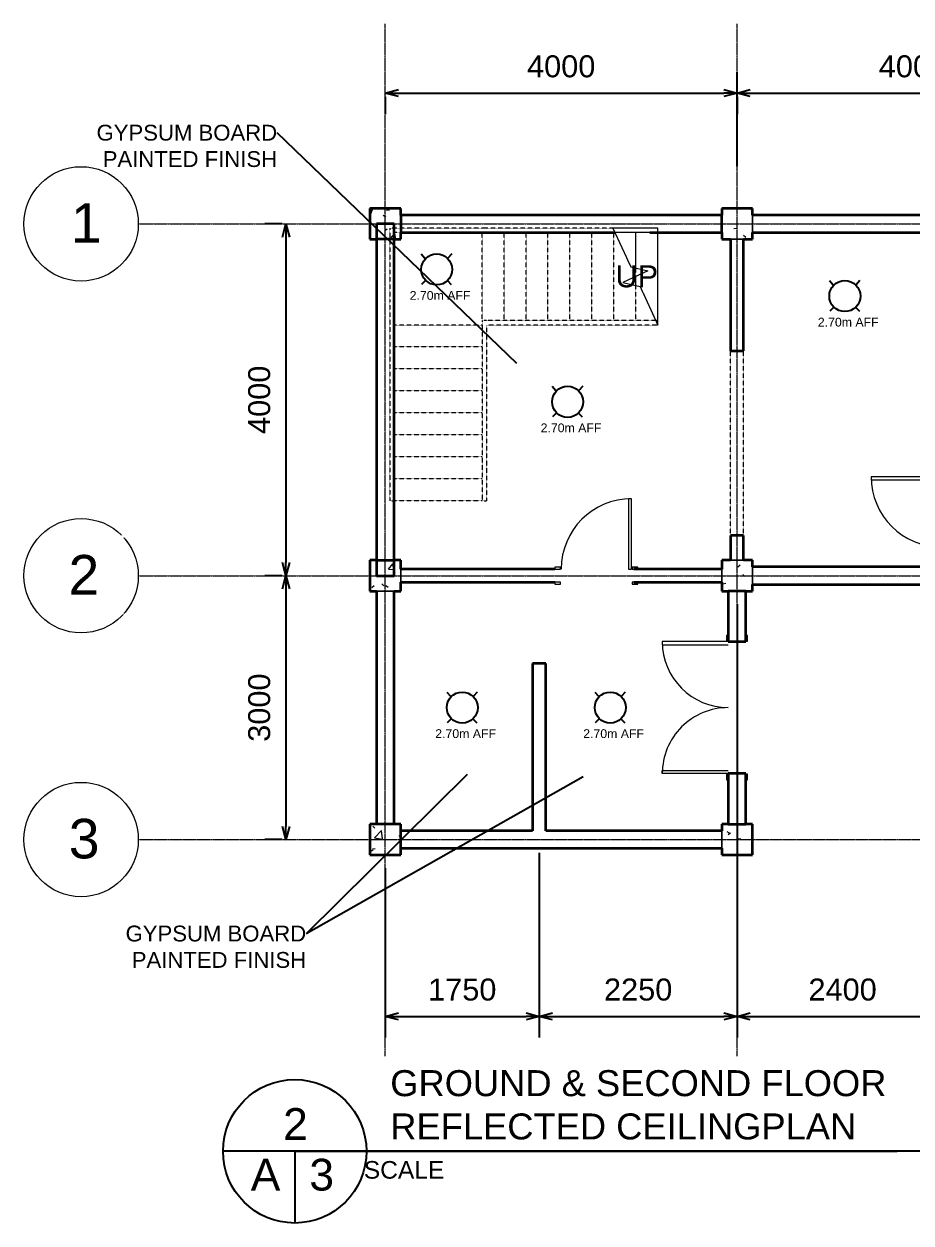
# Model space of a CAD drawing. Header units: inches. Extents: x -1 to 315328, y 6829 to 107833.
# Drawn here: x 35105 to 45192, y 7678 to 21311 of the extents above; entities that cross this region are included whole.
import ezdxf
from ezdxf import colors
from ezdxf.entities.mleader import LeaderData, LeaderLine
from ezdxf.math import Vec2, Vec3

# ---------------------------------------------------------------- set-up
doc = ezdxf.new("R2010")
doc.units = ezdxf.units.IN
doc.header["$MEASUREMENT"] = 0
for name, pattern in [('CENTERX2', [101.6, 63.5, -12.7, 12.7, -12.7]), ('Dash', [6.35, 3.175, -3.175]), ('Grid Line', [22.225, 12.7, -3.175, 3.175, -3.175]), ('Overhead', [3.96875, 2.38125, -1.5875])]:
    doc.linetypes.add(name, pattern=pattern)
for name, color, linetype, lineweight in [('A-ANNO-DIMS', 211, 'Continuous', 9), ('A-DOOR', 31, 'Continuous', 18), ('A-WALL', 113, 'Continuous', 18), ('S-COLS', 52, 'Continuous', 9), ('S-COLS-HDLN', 52, 'Dash', 9), ('S-GRID', 1, 'Continuous', 9), ('S-GRID-IDEN', 1, 'Continuous', 9), ('S-STRS', 31, 'Continuous', 9), ('S-STRS-IDEN', 31, 'Continuous', 9), ('S-STRS-MBND', 31, 'Overhead', 9)]:
    doc.layers.add(name, color=color, linetype=linetype, lineweight=lineweight)
doc.layers.add('PDF3_Text', color=7, linetype='Continuous')
doc.layers.add('TEXTS', color=2, linetype='Continuous')
doc.styles.add('Arial', font='arial.ttf', dxfattribs={"height": 250})
doc.styles.add('Arial_1', font='arial.ttf', dxfattribs={"height": 450})
doc.styles.get("Standard").update_dxf_attribs({"font": 'arial.ttf'})
doc.dimstyles.new('Arrow_-_2_5mm_Arial', dxfattribs={"dimscale": 304.8, "dimtxt": 255.06485, "dimasz": 0.492126, "dimexe": 0.787402, "dimexo": 0.492126, "dimgap": 0.574147, "dimtad": 1, "dimdec": 0, "dimzin": 0, "dimdsep": 46, "dimtxsty": 'Arial', "dimblk1": 'OPEN30', "dimblk2": 'OPEN30', "dimsah": 1, "dimcen": 0.09, "dimazin": 0, "dimtfac": 1, "dimtdec": 4, "dimtix": 1, "dimtmove": 0, "dimatfit": 3, "dimfxl": 1, "dimtvp": 1, "dimtfill": 1, "dimtolj": 1, "dimtzin": 0, "dimarcsym": 2})
pattern_1 = [(50, (46583.36, 21990.9), (728.737, -63.756), [76.2, -838.2]), (355, (46583.36, 21990.9), (-140.97, 764.228), [60.96, -670.56]), (100.451, (46644.1, 21985.6), (587.77, 700.467), [64.76, -712.36]), (46.184, (46583.4, 22194.1), (1084.316, -168.17), [114.3, -1257.3]), (96.636, (46673.7, 22180.1), (949.61, 989.71), [97.14, -1068.54]), (351.184, (46583.4, 22194.1), (949.62, 989.7), [91.44, -1005.84]), (21, (46684.96, 22143.3), (606.458, -409.06), [76.2, -838.2]), (326, (46684.96, 22143.3), (247.21, 736.753), [60.96, -670.56]), (71.451, (46735.5, 22109.2), (853.67, 327.685), [64.76, -712.36]), (37.5, (46583.36, 21990.9), (12.3547, 338.22), [33.528, -628.904, 33.528, -647.192, -673.1]), (37.5, (46583.36, 21990.9), (12.3547, 338.22), [-1343.152, 33.528, -639.572]), (7.5, (46583.36, 21990.9), (267.279, 400.722), [33.528, -354.584, 33.528, -613.664, -256.54]), (7.5, (46583.36, 21990.9), (267.279, 400.722), [-1035.304, 33.528, -223.012]), (327.5, (46356.8, 21990.9), (542.3633, -22.9153), [33.528, -220.472, 33.528, -758.952, -1051.56]), (327.5, (46356.8, 21990.9), (542.3633, -22.9153), [-1046.48, 33.528, -1018.032]), (317.5, (46255.2, 21990.9), (592.517, 101.707), [33.528, -296.672, 33.528, -492.76, -746.76]), (317.5, (46255.2, 21990.9), (592.517, 101.707), [-856.488, 33.528, -713.232])]

# ---------------------------------------------------------------- blocks, each defined once
blk = doc.blocks.new('M_Door-Opening - 2500 x 2032mm 2-431770-1F')
at = {"layer": 'A-DOOR', "linetype": 'Overhead', "lineweight": 9}
for p, q in [((-1058, 75), (1042, 75)), ((-1058, -75), (1042, -75))]:
    blk.add_line(p, q, dxfattribs=at)
blk = doc.blocks.new('M_Concrete-Square-Column - 350 x 350mm 2-448468-1F')
at = {"layer": 'S-COLS-HDLN', "linetype": 'Continuous'}
h = blk.add_hatch(dxfattribs=at)
h.set_pattern_fill('FP_2', color=256, style=0, pattern_type=2)
h.set_pattern_definition([(50, (7369.5, 9952.54), (728.737, -63.756), [76.2, -838.2]), (355, (7369.5, 9952.54), (-140.97, 764.228), [60.96, -670.56]), (100.451, (7430.2, 9947.2), (587.77, 700.467), [64.76, -712.36]), (46.184, (7369.5, 10155.7), (1084.316, -168.17), [114.3, -1257.3]), (96.636, (7459.9, 10141.7), (949.61, 989.71), [97.14, -1068.54]), (351.184, (7369.5, 10155.7), (949.62, 989.7), [91.44, -1005.84]), (21, (7471.1, 10104.94), (606.458, -409.06), [76.2, -838.2]), (326, (7471.1, 10104.94), (247.21, 736.753), [60.96, -670.56]), (71.451, (7521.6, 10070.85), (853.67, 327.685), [64.76, -712.36]), (37.5, (7369.5, 9952.54), (12.3547, 338.22), [33.528, -628.904, 33.528, -647.192, -673.1]), (37.5, (7369.5, 9952.54), (12.3547, 338.22), [-1343.152, 33.528, -639.572]), (7.5, (7369.5, 9952.54), (267.279, 400.722), [33.528, -354.584, 33.528, -613.664, -256.54]), (7.5, (7369.5, 9952.54), (267.279, 400.722), [-1035.304, 33.528, -223.012]), (327.5, (7142.92, 9952.54), (542.3633, -22.9153), [33.528, -220.472, 33.528, -758.952, -1051.56]), (327.5, (7142.92, 9952.54), (542.3633, -22.9153), [-1046.48, 33.528, -1018.032]), (317.5, (7041.3, 9952.54), (592.517, 101.707), [33.528, -296.672, 33.528, -492.76, -746.76]), (317.5, (7041.3, 9952.54), (592.517, 101.707), [-856.488, 33.528, -713.232])])
h.paths.add_polyline_path([(-175, -175), (175, -175), (175, 175), (-175, 175)])
at = {"layer": 'S-COLS', "lineweight": 35}
for p, q in [((175, 175), (-175, 175)), ((-175, 175), (-175, -175)), ((175, -175), (175, 175)), ((-175, -175), (175, -175))]:
    blk.add_line(p, q, dxfattribs=at)
blk = doc.blocks.new('Grid - M_Grid Head - Circle-11575-1F')
at = {"layer": 'S-GRID-IDEN'}
blk.add_circle((0, 0), 6.5, dxfattribs=at)
blk = doc.blocks.new('_Open30')
at = {"color": 0, "linetype": 'ByBlock', "lineweight": -2}
for p, q in [((-1, 0.268), (0, 0)), ((0, 0), (-1, -0.268)), ((0, 0), (-1, 0))]:
    blk.add_line(p, q, dxfattribs=at)
blk = doc.blocks.new('*D403')
at = {"layer": 'A-ANNO-DIMS', "color": 0, "lineweight": -2, "transparency": 16777216}
for p, q in [((39214, 20481), (39214, 20285)), ((39364, 20525), (43064, 20525)), ((43214, 20481), (43214, 20285))]:
    blk.add_line(p, q, dxfattribs=at)
at = {"layer": 'Defpoints', "color": 0, "transparency": 16777216}
for p in [(39214, 20631), (43214, 20631), (43214, 20525)]:
    blk.add_point(p, dxfattribs=at)
at = {"layer": 'A-ANNO-DIMS', "color": 0, "lineweight": -2, "transparency": 16777216, "xscale": 150, "yscale": 150, "zscale": 150, "rotation": 180}
blk.add_blockref('_Open30', (39214, 20525), dxfattribs=at)
at = {"layer": 'A-ANNO-DIMS', "color": 0, "lineweight": -2, "transparency": 16777216, "xscale": 150, "yscale": 150, "zscale": 150}
blk.add_blockref('_Open30', (43214, 20525), dxfattribs=at)
at = {"layer": 'A-ANNO-DIMS', "color": 0, "transparency": 16777216, "insert": (41214, 20828), "char_height": 250, "width": 922.94, "attachment_point": 5, "style": 'Arial'}
blk.add_mtext('\\A1;4000', dxfattribs=at)
blk = doc.blocks.new('*D404')
at = {"layer": 'A-ANNO-DIMS', "color": 0, "lineweight": -2, "transparency": 16777216}
for p, q in [((43214, 19695), (43214, 20765)), ((43364, 20525), (47064, 20525)), ((47214, 20481), (47214, 20285))]:
    blk.add_line(p, q, dxfattribs=at)
at = {"layer": 'Defpoints', "color": 0, "transparency": 16777216}
for p in [(47214, 20631), (47214, 20525), (43214, 19545)]:
    blk.add_point(p, dxfattribs=at)
at = {"layer": 'A-ANNO-DIMS', "color": 0, "lineweight": -2, "transparency": 16777216, "xscale": 150, "yscale": 150, "zscale": 150, "rotation": 180}
blk.add_blockref('_Open30', (43214, 20525), dxfattribs=at)
at = {"layer": 'A-ANNO-DIMS', "color": 0, "lineweight": -2, "transparency": 16777216, "xscale": 150, "yscale": 150, "zscale": 150}
blk.add_blockref('_Open30', (47214, 20525), dxfattribs=at)
at = {"layer": 'A-ANNO-DIMS', "color": 0, "transparency": 16777216, "insert": (45214, 20828), "char_height": 250, "width": 922.94, "attachment_point": 5, "style": 'Arial'}
blk.add_mtext('\\A1;4000', dxfattribs=at)
blk = doc.blocks.new('*D405')
at = {"layer": 'A-ANNO-DIMS', "color": 0, "lineweight": -2, "transparency": 16777216}
for p, q in [((38040, 19038), (37844, 19038)), ((38084, 18888), (38084, 15188)), ((38040, 15038), (37844, 15038))]:
    blk.add_line(p, q, dxfattribs=at)
at = {"layer": 'Defpoints', "color": 0, "transparency": 16777216}
for p in [(38190, 19038), (38084, 15038), (38190, 15038)]:
    blk.add_point(p, dxfattribs=at)
at = {"layer": 'A-ANNO-DIMS', "color": 0, "lineweight": -2, "transparency": 16777216, "xscale": 150, "yscale": 150, "zscale": 150}
for p, rotation in [((38084, 19038), 90), ((38084, 15038), 270)]:
    blk.add_blockref('_Open30', p, dxfattribs=dict(at, rotation=rotation))
at = {"layer": 'A-ANNO-DIMS', "color": 0, "transparency": 16777216, "insert": (37781, 17038), "char_height": 250, "width": 922.94, "attachment_point": 5, "rotation": 90, "style": 'Arial'}
blk.add_mtext('\\A1;4000', dxfattribs=at)
blk = doc.blocks.new('*D406')
at = {"layer": 'A-ANNO-DIMS', "color": 0, "lineweight": -2, "transparency": 16777216}
for p, q in [((38040, 15038), (37844, 15038)), ((38084, 14888), (38084, 12188)), ((38040, 12038), (37844, 12038))]:
    blk.add_line(p, q, dxfattribs=at)
at = {"layer": 'Defpoints', "color": 0, "transparency": 16777216}
for p in [(38190, 15038), (38084, 12038), (38190, 12038)]:
    blk.add_point(p, dxfattribs=at)
at = {"layer": 'A-ANNO-DIMS', "color": 0, "lineweight": -2, "transparency": 16777216, "xscale": 150, "yscale": 150, "zscale": 150}
for p, rotation in [((38084, 15038), 90), ((38084, 12038), 270)]:
    blk.add_blockref('_Open30', p, dxfattribs=dict(at, rotation=rotation))
at = {"layer": 'A-ANNO-DIMS', "color": 0, "transparency": 16777216, "insert": (37781, 13538), "char_height": 250, "width": 922.94, "attachment_point": 5, "rotation": 90, "style": 'Arial'}
blk.add_mtext('\\A1;3000', dxfattribs=at)
blk = doc.blocks.new('*D397')
at = {"layer": 'A-ANNO-DIMS', "color": 0, "lineweight": -2, "transparency": 16777216}
for p, q in [((40964, 11888), (40964, 9788)), ((39214, 11713), (39214, 9788)), ((39364, 10028), (40814, 10028))]:
    blk.add_line(p, q, dxfattribs=at)
at = {"layer": 'Defpoints', "color": 0, "transparency": 16777216}
for p in [(40964, 12038), (39214, 11863), (40964, 10028)]:
    blk.add_point(p, dxfattribs=at)
at = {"layer": 'A-ANNO-DIMS', "color": 0, "lineweight": -2, "transparency": 16777216, "xscale": 150, "yscale": 150, "zscale": 150, "rotation": 180}
blk.add_blockref('_Open30', (39214, 10028), dxfattribs=at)
at = {"layer": 'A-ANNO-DIMS', "color": 0, "lineweight": -2, "transparency": 16777216, "xscale": 150, "yscale": 150, "zscale": 150}
blk.add_blockref('_Open30', (40964, 10028), dxfattribs=at)
at = {"layer": 'A-ANNO-DIMS', "color": 0, "transparency": 16777216, "insert": (40089, 10331), "char_height": 250, "width": 922.94, "attachment_point": 5, "style": 'Arial'}
blk.add_mtext('\\A1;1750', dxfattribs=at)
blk = doc.blocks.new('*D398')
at = {"layer": 'A-ANNO-DIMS', "color": 0, "lineweight": -2, "transparency": 16777216}
for p, q in [((43214, 12063), (43214, 9788)), ((40964, 11888), (40964, 9788)), ((41114, 10028), (43064, 10028))]:
    blk.add_line(p, q, dxfattribs=at)
at = {"layer": 'Defpoints', "color": 0, "transparency": 16777216}
for p in [(43214, 12213), (40964, 12038), (43214, 10028)]:
    blk.add_point(p, dxfattribs=at)
at = {"layer": 'A-ANNO-DIMS', "color": 0, "lineweight": -2, "transparency": 16777216, "xscale": 150, "yscale": 150, "zscale": 150, "rotation": 180}
blk.add_blockref('_Open30', (40964, 10028), dxfattribs=at)
at = {"layer": 'A-ANNO-DIMS', "color": 0, "lineweight": -2, "transparency": 16777216, "xscale": 150, "yscale": 150, "zscale": 150}
blk.add_blockref('_Open30', (43214, 10028), dxfattribs=at)
at = {"layer": 'A-ANNO-DIMS', "color": 0, "transparency": 16777216, "insert": (42089, 10331), "char_height": 250, "width": 922.94, "attachment_point": 5, "style": 'Arial'}
blk.add_mtext('\\A1;2250', dxfattribs=at)
blk = doc.blocks.new('*D402')
at = {"layer": 'A-ANNO-DIMS', "color": 0, "lineweight": -2, "transparency": 16777216}
for p, q in [((45614, 14888), (45614, 9788)), ((43214, 14713), (43214, 9788)), ((43364, 10028), (45464, 10028))]:
    blk.add_line(p, q, dxfattribs=at)
at = {"layer": 'Defpoints', "color": 0, "transparency": 16777216}
for p in [(45614, 15038), (43214, 14863), (45614, 10028)]:
    blk.add_point(p, dxfattribs=at)
at = {"layer": 'A-ANNO-DIMS', "color": 0, "lineweight": -2, "transparency": 16777216, "xscale": 150, "yscale": 150, "zscale": 150, "rotation": 180}
blk.add_blockref('_Open30', (43214, 10028), dxfattribs=at)
at = {"layer": 'A-ANNO-DIMS', "color": 0, "lineweight": -2, "transparency": 16777216, "xscale": 150, "yscale": 150, "zscale": 150}
blk.add_blockref('_Open30', (45614, 10028), dxfattribs=at)
at = {"layer": 'A-ANNO-DIMS', "color": 0, "transparency": 16777216, "insert": (44414, 10331), "char_height": 250, "width": 922.94, "attachment_point": 5, "style": 'Arial'}
blk.add_mtext('\\A1;2400', dxfattribs=at)
blk = doc.blocks.new('M_Door-Exterior-Double-Full Glass-Wood_Clad - 1500 x 2000mm-540468-1F')
at = {"layer": 'A-DOOR'}
for p, q in [((-750, 97), (-750, 847)), ((-750, 847), (-715, 847)), ((-715, 847), (-715, 97)), ((750, 847), (715, 847)), ((715, 847), (715, 97)), ((750, 97), (750, 847))]:
    blk.add_line(p, q, dxfattribs=at)
at = {"layer": 'A-DOOR', "lineweight": 9}
for p, q in [((-756, 117), (-821, 117)), ((-821, 117), (-821, 97)), ((-821, 97), (-756, 97)), ((-756, 97), (-756, 117)), ((821, 117), (756, 117)), ((756, 117), (756, 97)), ((756, 97), (821, 97)), ((821, 97), (821, 117)), ((-756, -103), (-821, -103)), ((-821, -103), (-821, -123)), ((-821, -123), (-756, -123)), ((-756, -123), (-756, -103)), ((821, -103), (756, -103)), ((756, -103), (756, -123)), ((756, -123), (821, -123)), ((821, -123), (821, -103))]:
    blk.add_line(p, q, dxfattribs=at)
for centre, start, end in [((-750, 97), 0, 90), ((750, 97), 90, 180)]:
    blk.add_arc(centre, 750, start, end, dxfattribs=at)
blk = doc.blocks.new('M_Door-Interior-Single-1_Panel-Wood - M_Door-Interior-Single-1_Panel-Wood-540909-1F')
at = {"layer": 'A-DOOR'}
for p, q in [((400, 872), (365, 872)), ((365, 872), (365, 72)), ((400, 72), (400, 872)), ((365, 72), (400, 72))]:
    blk.add_line(p, q, dxfattribs=at)
at = {"layer": 'A-DOOR', "lineweight": 9}
for p, q in [((-406, 92), (-471, 92)), ((-471, 92), (-471, 72)), ((-471, 72), (-406, 72)), ((-406, 72), (-406, 92)), ((471, 92), (406, 92)), ((406, 92), (406, 72)), ((406, 72), (471, 72)), ((471, 72), (471, 92)), ((-406, -78), (-471, -78)), ((-471, -78), (-471, -98)), ((-471, -98), (-406, -98)), ((-406, -98), (-406, -78)), ((471, -78), (406, -78)), ((406, -78), (406, -98)), ((406, -98), (471, -98)), ((471, -98), (471, -78))]:
    blk.add_line(p, q, dxfattribs=at)
blk.add_arc((400, 72), 800, 90, 180, dxfattribs=at)
blk = doc.blocks.new('M_Door-Interior-Single-Full Glass-Wood - M_Door-Interior-Single-Full Glass-Wood-549965-1F')
at = {"layer": 'A-DOOR'}
for p, q in [((400, 872), (365, 872)), ((365, 872), (365, 72)), ((400, 72), (400, 872)), ((365, 72), (400, 72))]:
    blk.add_line(p, q, dxfattribs=at)
at = {"layer": 'A-DOOR', "lineweight": 9}
for p, q in [((-406, 92), (-471, 92)), ((-471, 92), (-471, 72)), ((-471, 72), (-406, 72)), ((-406, 72), (-406, 92)), ((471, 92), (406, 92)), ((406, 92), (406, 72)), ((406, 72), (471, 72)), ((471, 72), (471, 92)), ((-406, -78), (-471, -78)), ((-471, -78), (-471, -98)), ((-471, -98), (-406, -98)), ((-406, -98), (-406, -78)), ((471, -78), (406, -78)), ((406, -78), (406, -98)), ((406, -98), (471, -98)), ((471, -98), (471, -78))]:
    blk.add_line(p, q, dxfattribs=at)
blk.add_arc((400, 72), 800, 90, 180, dxfattribs=at)
blk = doc.blocks.new('_None')

msp = doc.modelspace()

# ---------------------------------------------------------------- hatches: boundary and pattern name
at = {"layer": 'S-COLS'}
h = msp.add_hatch(dxfattribs=at)
h.set_pattern_fill('FP_1', color=256, style=0, pattern_type=2)
h.set_pattern_definition(pattern_1)
h.paths.add_polyline_path([(39388.86822, 18863.36424), (39388.86822, 19213.36424), (39038.86822, 19213.36424), (39038.86822, 18863.36424), (39313.86822, 18863.36424)])
h = msp.add_hatch(dxfattribs=at)
h.set_pattern_fill('FP_1', color=256, style=0, pattern_type=2)
h.set_pattern_definition(pattern_1)
h.paths.add_polyline_path([(43288.86822, 18863.36424), (43388.86822, 18863.36424), (43388.86822, 19213.36424), (43038.86822, 19213.36424), (43038.86822, 18863.36424), (43138.86822, 18863.36424)])
h = msp.add_hatch(dxfattribs=at)
h.set_pattern_fill('FP_1', color=256, style=0, pattern_type=2)
h.set_pattern_definition(pattern_1)
h.paths.add_polyline_path([(39313.86822, 14863.36424), (39388.86822, 14863.36424), (39388.86822, 15213.36424), (39038.86822, 15213.36424), (39038.86822, 14863.36424), (39113.86822, 14863.36424)])
h = msp.add_hatch(dxfattribs=at)
h.set_pattern_fill('FP_1', color=256, style=0, pattern_type=2)
h.set_pattern_definition(pattern_1)
h.paths.add_polyline_path([(43313.86822, 14863.36424), (43388.86822, 14863.36424), (43388.86822, 15213.36424), (43038.86822, 15213.36424), (43038.86822, 14863.36424), (43113.86822, 14863.36424)])
h = msp.add_hatch(dxfattribs=at)
h.set_pattern_fill('FP_1', color=256, style=0, pattern_type=2)
h.set_pattern_definition(pattern_1)
h.paths.add_polyline_path([(43388.86822, 11863.36424), (43388.86822, 12213.36424), (43038.86822, 12213.36424), (43038.86822, 11863.36424)])

# ---------------------------------------------------------------- linework, layer by layer
at = {"linetype": 'CENTERX2'}
for points in [[(39621.56856, 18696.99197), (39671.23699, 18642.3567)], [(39969.24759, 18696.99197), (39919.57916, 18642.3567)], [(39671.23699, 18394.01453), (39621.56856, 18344.3461)], [(39919.57916, 18394.01453), (39969.24759, 18344.3461)], [(44263.3051, 18393.19382), (44312.97353, 18338.55855)], [(44610.98413, 18393.19382), (44561.3157, 18338.55855)], [(44312.97353, 18090.21638), (44263.3051, 18040.54795)], [(44561.3157, 18090.21638), (44610.98413, 18040.54795)], [(41110.62971, 17191.26865), (41160.29814, 17136.63337)], [(41458.30874, 17191.26865), (41408.64031, 17136.63337)], [(41160.29814, 16888.29121), (41110.62971, 16838.62277)], [(41408.64031, 16888.29121), (41458.30874, 16838.62277)], [(39912.28234, 13714.68856), (39961.95077, 13660.05328)], [(40259.96138, 13714.68856), (40210.29294, 13660.05328)], [(41595.10314, 13714.68856), (41644.77157, 13660.05328)], [(41942.78217, 13714.68856), (41893.11374, 13660.05328)], [(39961.95077, 13411.71111), (39912.28234, 13362.04268)], [(40210.29294, 13411.71111), (40259.96138, 13362.04268)], [(41644.77157, 13411.71111), (41595.10314, 13362.04268)], [(41893.11374, 13411.71111), (41942.78217, 13362.04268)]]:
    msp.add_lwpolyline(points, dxfattribs=at)
at = {"linetype": 'Continuous'}
for centre in [(39797.89012, 18520.66766), (44439.62666, 18216.86951), (41286.95127, 17014.94434), (40088.6039, 13538.36424), (41771.4247, 13538.36424)]:
    msp.add_circle(centre, 176.32156, dxfattribs=at)
at = {"layer": 'A-WALL', "lineweight": 35}
for p, q in [((43038.86822, 19138.36424), (39388.86822, 19138.36424)), ((43038.86822, 19138.36424), (39388.86822, 19138.36424)), ((39388.86822, 19138.36424), (39388.86822, 18938.36424)), ((43038.86822, 18938.36424), (43038.86822, 19138.36424)), ((47038.86822, 19138.36424), (43388.86822, 19138.36424)), ((47038.86822, 19138.36424), (43388.86822, 19138.36424)), ((39113.86822, 19038.36424), (39113.86822, 15038.36424)), ((39313.86822, 19038.36424), (39113.86822, 19038.36424)), ((39313.86822, 15038.36424), (39313.86822, 19038.36424)), ((39113.86822, 18863.36424), (39113.86822, 15213.36424)), ((39313.86822, 18863.36424), (39113.86822, 18863.36424)), ((39388.86822, 18938.36424), (41824.24518, 18938.36424)), ((42223.45657, 18938.36424), (43038.86822, 18938.36424)), ((42313.86822, 18938.36424), (43038.86822, 18938.36424)), ((43138.86822, 18863.36424), (43138.86822, 17593.36424)), ((43138.86822, 18863.36424), (43138.86822, 17593.36424)), ((43288.86822, 17593.36424), (43288.86822, 18863.36424)), ((43288.86822, 17593.36424), (43288.86822, 18863.36424)), ((43388.86822, 18938.36424), (47038.86822, 18938.36424)), ((43388.86822, 18938.36424), (47038.86822, 18938.36424)), ((43138.86822, 17593.36424), (43288.86822, 17593.36424)), ((43138.86822, 17593.36424), (43288.86822, 17593.36424)), ((39313.86822, 15213.36424), (39313.86822, 15888.32296)), ((43288.86822, 15493.36424), (43138.86822, 15493.36424)), ((43138.86822, 15493.36424), (43138.86822, 15213.36424)), ((43288.86822, 15493.36424), (43138.86822, 15493.36424)), ((43138.86822, 15493.31463), (43138.86822, 15213.36424)), ((43288.86822, 15213.36424), (43288.86822, 15493.36424)), ((43288.86822, 15213.36424), (43288.86822, 15493.36424)), ((39113.86822, 15213.36424), (39313.86822, 15213.36424)), ((45538.86822, 15138.36424), (43388.86822, 15138.36424)), ((45538.86822, 15138.36424), (43388.86822, 15138.36424)), ((39113.86822, 15038.36424), (39313.86822, 15038.36424)), ((41038.86822, 15113.36424), (39388.86822, 15113.36424)), ((41142.51822, 15113.36424), (39388.86822, 15113.36424)), ((43038.86822, 15113.36424), (42038.86822, 15113.36424)), ((43038.86822, 15113.36424), (42085.21822, 15113.36424)), ((39113.86822, 14863.36424), (39113.86822, 12213.36424)), ((39113.86822, 14863.36424), (39113.86822, 12213.36424)), ((39313.86822, 12213.36424), (39313.86822, 14863.36424)), ((39313.86822, 12213.36424), (39313.86822, 14863.36424)), ((39388.86822, 14963.36424), (41038.86822, 14963.36424)), ((39388.86822, 14963.36424), (41142.51822, 14963.36424)), ((42038.86822, 14963.36424), (43038.86822, 14963.36424)), ((42085.21822, 14963.36424), (43038.86822, 14963.36424)), ((43113.86822, 14863.36424), (43113.86822, 14288.36424)), ((43313.86822, 14863.36424), (43113.86822, 14863.36424)), ((43113.86822, 14863.36424), (43113.86822, 14359.71424)), ((43313.86822, 14288.36424), (43313.86822, 14863.36424)), ((43313.86822, 14359.71424), (43313.86822, 14863.36424)), ((43388.86822, 14938.36424), (47038.86822, 14938.36424)), ((43388.86822, 14938.36424), (47038.86822, 14938.36424)), ((43113.86822, 14288.36424), (43313.86822, 14288.36424)), ((41038.86822, 14038.36424), (40888.86822, 14038.36424)), ((40888.86822, 14038.36424), (40888.86822, 12138.36424)), ((41038.86822, 14038.36424), (40888.86822, 14038.36424)), ((40888.86822, 14038.36424), (40888.86822, 12138.36424)), ((41038.86822, 12138.36424), (41038.86822, 14038.36424)), ((41038.86822, 12138.36424), (41038.86822, 14038.36424)), ((43313.86822, 12788.36424), (43113.86822, 12788.36424)), ((43113.86822, 12788.36424), (43113.86822, 12213.36424)), ((43113.86822, 12717.01424), (43113.86822, 12213.36424)), ((43313.86822, 12213.36424), (43313.86822, 12788.36424)), ((43313.86822, 12213.36424), (43313.86822, 12717.01424)), ((40888.86822, 12138.36424), (39388.86822, 12138.36424)), ((40888.86822, 12138.36424), (39388.86822, 12138.36424)), ((43038.86822, 12138.36424), (41038.86822, 12138.36424)), ((43038.86822, 12138.36424), (41038.86822, 12138.36424)), ((43113.86822, 12213.36424), (43313.86822, 12213.36424)), ((39388.86822, 11938.36424), (43038.86822, 11938.36424)), ((39388.86822, 11938.36424), (43038.86822, 11938.36424))]:
    msp.add_line(p, q, dxfattribs=at)
at = {"layer": 'A-WALL'}
for p, q in [((43388.86822, 19138.36424), (43388.86822, 18938.36424)), ((43288.86822, 18863.36424), (43138.86822, 18863.36424)), ((43138.86822, 15213.36424), (43288.86822, 15213.36424)), ((43388.86822, 15138.36424), (43388.86822, 14938.36424)), ((39388.86822, 15113.36424), (39388.86822, 14963.36424)), ((43038.86822, 14963.36424), (43038.86822, 15113.36424)), ((39313.86822, 14863.36424), (39113.86822, 14863.36424)), ((43038.86822, 11938.36424), (43038.86822, 12138.36424))]:
    msp.add_line(p, q, dxfattribs=at)
at = {"layer": 'S-COLS', "lineweight": 35}
for p, q in [((39388.86822, 19213.36424), (39038.86822, 19213.36424)), ((39038.86822, 19213.36424), (39038.86822, 18863.36424)), ((39388.86822, 19213.36424), (39038.86822, 19213.36424)), ((39038.86822, 19213.36424), (39038.86822, 18863.36424)), ((39388.86822, 19138.36424), (39388.86822, 19213.36424)), ((39388.86822, 19138.36424), (39388.86822, 19213.36424)), ((43388.86822, 19213.36424), (43038.86822, 19213.36424)), ((43038.86822, 19213.36424), (43038.86822, 19138.36424)), ((43388.86822, 19213.36424), (43038.86822, 19213.36424)), ((43038.86822, 19213.36424), (43038.86822, 19138.36424)), ((43388.86822, 19138.36424), (43388.86822, 19213.36424)), ((43388.86822, 19138.36424), (43388.86822, 19213.36424)), ((39038.86822, 18863.36424), (39113.86822, 18863.36424)), ((39038.86822, 18863.36424), (39113.86822, 18863.36424)), ((39313.86822, 18863.36424), (39388.86822, 18863.36424)), ((39313.86822, 18863.36424), (39388.86822, 18863.36424)), ((39388.86822, 18863.36424), (39388.86822, 18938.36424)), ((39388.86822, 18863.36424), (39388.86822, 18938.36424)), ((43038.86822, 18938.36424), (43038.86822, 18863.36424)), ((43038.86822, 18938.36424), (43038.86822, 18863.36424)), ((43038.86822, 18863.36424), (43138.86822, 18863.36424)), ((43038.86822, 18863.36424), (43138.86822, 18863.36424)), ((43288.86822, 18863.36424), (43388.86822, 18863.36424)), ((43288.86822, 18863.36424), (43388.86822, 18863.36424)), ((43388.86822, 18863.36424), (43388.86822, 18938.36424)), ((43388.86822, 18863.36424), (43388.86822, 18938.36424)), ((39113.86822, 15213.36424), (39038.86822, 15213.36424)), ((39038.86822, 15213.36424), (39038.86822, 14863.36424)), ((39113.86822, 15213.36424), (39038.86822, 15213.36424)), ((39038.86822, 15213.36424), (39038.86822, 14863.36424)), ((39388.86822, 15213.36424), (39313.86822, 15213.36424)), ((39388.86822, 15213.36424), (39313.86822, 15213.36424)), ((39388.86822, 15113.36424), (39388.86822, 15213.36424)), ((39388.86822, 15113.36424), (39388.86822, 15213.36424)), ((43138.86822, 15213.36424), (43038.86822, 15213.36424)), ((43038.86822, 15213.36424), (43038.86822, 15113.36424)), ((43138.86822, 15213.36424), (43038.86822, 15213.36424)), ((43038.86822, 15213.36424), (43038.86822, 15113.36424)), ((43388.86822, 15213.36424), (43288.86822, 15213.36424)), ((43388.86822, 15213.36424), (43288.86822, 15213.36424)), ((43388.86822, 15138.36424), (43388.86822, 15213.36424)), ((43388.86822, 15138.36424), (43388.86822, 15213.36424)), ((39038.86822, 14863.36424), (39113.86822, 14863.36424)), ((39038.86822, 14863.36424), (39113.86822, 14863.36424)), ((39313.86822, 14863.36424), (39388.86822, 14863.36424)), ((39313.86822, 14863.36424), (39388.86822, 14863.36424)), ((39388.86822, 14863.36424), (39388.86822, 14963.36424)), ((39388.86822, 14863.36424), (39388.86822, 14963.36424)), ((43038.86822, 14963.36424), (43038.86822, 14863.36424)), ((43038.86822, 14963.36424), (43038.86822, 14863.36424)), ((43038.86822, 14863.36424), (43113.86822, 14863.36424)), ((43038.86822, 14863.36424), (43113.86822, 14863.36424)), ((43313.86822, 14863.36424), (43388.86822, 14863.36424)), ((43313.86822, 14863.36424), (43388.86822, 14863.36424)), ((43388.86822, 14863.36424), (43388.86822, 14938.36424)), ((43388.86822, 14863.36424), (43388.86822, 14938.36424)), ((43113.86822, 12213.36424), (43038.86822, 12213.36424)), ((43038.86822, 12213.36424), (43038.86822, 12138.36424)), ((43113.86822, 12213.36424), (43038.86822, 12213.36424)), ((43038.86822, 12213.36424), (43038.86822, 12138.36424)), ((43388.86822, 12213.36424), (43313.86822, 12213.36424)), ((43388.86822, 12213.36424), (43313.86822, 12213.36424)), ((43388.86822, 11863.36424), (43388.86822, 12213.36424)), ((43388.86822, 11863.36424), (43388.86822, 12213.36424)), ((43038.86822, 11938.36424), (43038.86822, 11863.36424)), ((43038.86822, 11938.36424), (43038.86822, 11863.36424)), ((43038.86822, 11863.36424), (43388.86822, 11863.36424)), ((43038.86822, 11863.36424), (43388.86822, 11863.36424))]:
    msp.add_line(p, q, dxfattribs=at)
at = {"layer": 'S-COLS'}
for p, q in [((39388.86822, 18938.36424), (39388.86822, 19138.36424)), ((39388.86822, 18938.36424), (39388.86822, 19138.36424)), ((43038.86822, 19138.36424), (43038.86822, 18938.36424)), ((43038.86822, 19138.36424), (43038.86822, 18938.36424)), ((43388.86822, 18938.36424), (43388.86822, 19138.36424)), ((43388.86822, 18938.36424), (43388.86822, 19138.36424)), ((39113.86822, 18863.36424), (39313.86822, 18863.36424)), ((39113.86822, 18863.36424), (39313.86822, 18863.36424)), ((43138.86822, 18863.36424), (43288.86822, 18863.36424)), ((43138.86822, 18863.36424), (43288.86822, 18863.36424)), ((39313.86822, 15213.36424), (39113.86822, 15213.36424)), ((39313.86822, 15213.36424), (39113.86822, 15213.36424)), ((43288.86822, 15213.36424), (43138.86822, 15213.36424)), ((43288.86822, 15213.36424), (43138.86822, 15213.36424)), ((43388.86822, 14938.36424), (43388.86822, 15138.36424)), ((43388.86822, 14938.36424), (43388.86822, 15138.36424)), ((39388.86822, 14963.36424), (39388.86822, 15113.36424)), ((39388.86822, 14963.36424), (39388.86822, 15113.36424)), ((43038.86822, 15113.36424), (43038.86822, 14963.36424)), ((43038.86822, 15113.36424), (43038.86822, 14963.36424)), ((39113.86822, 14863.36424), (39313.86822, 14863.36424)), ((39113.86822, 14863.36424), (39313.86822, 14863.36424)), ((43113.86822, 14863.36424), (43313.86822, 14863.36424)), ((43113.86822, 14863.36424), (43313.86822, 14863.36424)), ((43038.86822, 12138.36424), (43038.86822, 11938.36424)), ((43038.86822, 12138.36424), (43038.86822, 11938.36424)), ((43313.86822, 12213.36424), (43113.86822, 12213.36424)), ((43313.86822, 12213.36424), (43113.86822, 12213.36424))]:
    msp.add_line(p, q, dxfattribs=at)
at = {"layer": 'S-GRID', "linetype": 'Grid Line'}
for p, q in [((39213.86822, 9574.20339), (39213.86822, 21311.02977)), ((43213.86822, 9574.20339), (43213.86822, 21311.02977)), ((36404.87453, 19038.36424), (49383.90639, 19038.36424)), ((36404.87453, 15038.36424), (49383.90639, 15038.36424)), ((36404.87453, 12038.36424), (49383.90639, 12038.36424))]:
    msp.add_line(p, q, dxfattribs=at)
at = {"layer": 'S-STRS'}
for p, q in [((42313.86822, 18988.36424), (41800.92979, 18988.36424)), ((42223.45658, 18988.36424), (41800.92979, 18988.36424)), ((42313.86822, 18938.36424), (42313.86822, 18988.36424)), ((42063.86822, 18938.36424), (41824.24518, 18938.36424)), ((42063.86822, 18938.36424), (41824.24518, 18938.36424)), ((42313.86822, 18938.36424), (42063.86822, 18938.36424)), ((42063.86822, 18537.24185), (42063.86822, 18938.36424)), ((42313.86822, 18938.36424), (42063.86822, 18938.36424)), ((42313.86822, 17938.36424), (42313.86822, 18938.36424)), ((42063.86822, 18336.3422), (42063.86822, 18441.38088)), ((42313.86822, 17938.36424), (42290.55283, 17938.36424)), ((42313.86822, 17938.36424), (42290.55283, 17938.36424)), ((42313.86822, 17888.36424), (42313.86822, 17938.36424)), ((42313.86822, 17888.36424), (42313.86822, 17938.36424))]:
    msp.add_line(p, q, dxfattribs=at)
at = {"layer": 'S-STRS', "linetype": 'Overhead'}
for p, q in [((42063.86822, 18537.24185), (42063.86822, 18938.36424)), ((42313.86822, 17938.36424), (42313.86822, 18938.36424)), ((42063.86822, 18336.3422), (42063.86822, 18441.38088))]:
    msp.add_line(p, q, dxfattribs=at)
at = {"layer": 'S-STRS-MBND'}
for p, q in [((39263.86822, 18988.36424), (39263.86822, 18177.85883)), ((40353.3628, 18988.36424), (39263.86822, 18988.36424)), ((39263.86822, 18988.36424), (39263.86822, 18177.85883)), ((40353.3628, 18988.36424), (39263.86822, 18988.36424)), ((41800.92979, 18988.36424), (40353.3628, 18988.36424)), ((41800.92979, 18988.36424), (40353.3628, 18988.36424)), ((39313.86822, 18938.36424), (39313.86822, 18177.85883)), ((40353.3628, 18938.36424), (39313.86822, 18938.36424)), ((39313.86822, 18938.36424), (39313.86822, 18177.85883)), ((40353.3628, 18938.36424), (39313.86822, 18938.36424)), ((40313.86822, 17938.36424), (40313.86822, 18938.36424)), ((40313.86822, 17938.36424), (40313.86822, 18938.36424)), ((40313.86822, 17938.36424), (40313.86822, 18938.36424)), ((40353.3628, 18938.36424), (40313.86822, 18938.36424)), ((40313.86822, 17938.36424), (40313.86822, 18938.36424)), ((41824.24518, 18938.36424), (40353.3628, 18938.36424)), ((41824.24518, 18938.36424), (40353.3628, 18938.36424)), ((40563.86822, 17938.36424), (40563.86822, 18938.36424)), ((40563.86822, 17938.36424), (40563.86822, 18938.36424)), ((40563.86822, 17938.36424), (40563.86822, 18938.36424)), ((40563.86822, 17938.36424), (40563.86822, 18938.36424)), ((40813.86822, 17938.36424), (40813.86822, 18938.36424)), ((40813.86822, 17938.36424), (40813.86822, 18938.36424)), ((40813.86822, 17938.36424), (40813.86822, 18938.36424)), ((40813.86822, 17938.36424), (40813.86822, 18938.36424)), ((41063.86822, 17938.36424), (41063.86822, 18938.36424)), ((41063.86822, 17938.36424), (41063.86822, 18938.36424)), ((41063.86822, 17938.36424), (41063.86822, 18938.36424)), ((41063.86822, 17938.36424), (41063.86822, 18938.36424)), ((41313.86822, 17938.36424), (41313.86822, 18938.36424)), ((41313.86822, 17938.36424), (41313.86822, 18938.36424)), ((41313.86822, 17938.36424), (41313.86822, 18938.36424)), ((41313.86822, 17938.36424), (41313.86822, 18938.36424)), ((41563.86822, 17938.36424), (41563.86822, 18938.36424)), ((41563.86822, 17938.36424), (41563.86822, 18938.36424)), ((41563.86822, 17938.36424), (41563.86822, 18938.36424)), ((41563.86822, 17938.36424), (41563.86822, 18938.36424)), ((41813.86822, 17938.36424), (41813.86822, 18938.36424)), ((41813.86822, 17938.36424), (41813.86822, 18938.36424)), ((42063.86822, 18441.38088), (42063.86822, 18537.24185)), ((42063.86822, 18441.38088), (42063.86822, 18537.24185)), ((42063.86822, 17938.36424), (42063.86822, 18336.3422)), ((42063.86822, 17938.36424), (42063.86822, 18336.3422)), ((39263.86822, 18177.85883), (39263.86822, 15888.36424)), ((39263.86822, 18177.85883), (39263.86822, 15888.36424)), ((39313.86822, 18177.85883), (39313.86822, 15888.36424)), ((39313.86822, 18177.85883), (39313.86822, 15888.36424)), ((40313.86822, 17888.36424), (39313.86822, 17888.36424)), ((40313.86822, 17888.36424), (39313.86822, 17888.36424)), ((40313.86822, 17888.36424), (39313.86822, 17888.36424)), ((40313.86822, 17888.36424), (39313.86822, 17888.36424)), ((40363.86822, 17938.36424), (40313.86822, 17938.36424)), ((40313.86822, 17938.36424), (40313.86822, 15888.36424)), ((40363.86822, 17938.36424), (40313.86822, 17938.36424)), ((40313.86822, 17938.36424), (40313.86822, 15888.36424)), ((40363.86822, 17938.36424), (40313.86822, 17938.36424)), ((42290.55283, 17938.36424), (40363.86822, 17938.36424)), ((42290.55283, 17938.36424), (40363.86822, 17938.36424)), ((40363.86822, 17888.36424), (40363.86822, 15888.36424)), ((42313.86822, 17888.36424), (40363.86822, 17888.36424)), ((40363.86822, 17888.36424), (40363.86822, 15888.36424)), ((42313.86822, 17888.36424), (40363.86822, 17888.36424)), ((40313.86822, 17638.36424), (39313.86822, 17638.36424)), ((40313.86822, 17638.36424), (39313.86822, 17638.36424)), ((40313.86822, 17638.36424), (39313.86822, 17638.36424)), ((40313.86822, 17638.36424), (39313.86822, 17638.36424)), ((40313.86822, 17388.36424), (39313.86822, 17388.36424)), ((40313.86822, 17388.36424), (39313.86822, 17388.36424)), ((40313.86822, 17388.36424), (39313.86822, 17388.36424)), ((40313.86822, 17388.36424), (39313.86822, 17388.36424)), ((40313.86822, 17138.36424), (39313.86822, 17138.36424)), ((40313.86822, 17138.36424), (39313.86822, 17138.36424)), ((40313.86822, 17138.36424), (39313.86822, 17138.36424)), ((40313.86822, 17138.36424), (39313.86822, 17138.36424)), ((40313.86822, 16888.36424), (39313.86822, 16888.36424)), ((40313.86822, 16888.36424), (39313.86822, 16888.36424)), ((40313.86822, 16888.36424), (39313.86822, 16888.36424)), ((40313.86822, 16888.36424), (39313.86822, 16888.36424)), ((40313.86822, 16638.36424), (39313.86822, 16638.36424)), ((40313.86822, 16638.36424), (39313.86822, 16638.36424)), ((40313.86822, 16638.36424), (39313.86822, 16638.36424)), ((40313.86822, 16638.36424), (39313.86822, 16638.36424)), ((40313.86822, 16388.36424), (39313.86822, 16388.36424)), ((40313.86822, 16388.36424), (39313.86822, 16388.36424)), ((40313.86822, 16388.36424), (39313.86822, 16388.36424)), ((40313.86822, 16388.36424), (39313.86822, 16388.36424)), ((40313.86822, 16138.36424), (39313.86822, 16138.36424)), ((40313.86822, 16138.36424), (39313.86822, 16138.36424)), ((40313.86822, 16138.36424), (39313.86822, 16138.36424)), ((40313.86822, 16138.36424), (39313.86822, 16138.36424)), ((39263.86822, 15888.36424), (39313.86822, 15888.36424)), ((39263.86822, 15888.36424), (39313.86822, 15888.36424)), ((40313.86822, 15888.36424), (39313.86822, 15888.36424)), ((40313.86822, 15888.36424), (39313.86822, 15888.36424)), ((40313.86822, 15888.36424), (40363.86822, 15888.36424)), ((40313.86822, 15888.36424), (40363.86822, 15888.36424))]:
    msp.add_line(p, q, dxfattribs=at)
at = {"layer": 'S-STRS-MBND', "linetype": 'Continuous'}
for p, q in [((41800.92979, 18988.36424), (42004.57172, 18551.65272)), ((42004.57172, 18551.65272), (42199.0096, 18504.39835)), ((42199.0096, 18504.39835), (41915.78841, 18372.33014)), ((41915.78841, 18372.33014), (42110.22629, 18325.07577)), ((42110.22629, 18325.07577), (42313.86822, 17888.36424))]:
    msp.add_line(p, q, dxfattribs=at)
at = {"layer": 'TEXTS'}
for p, q in [((49041.70369, 8493.46893), (37368.22699, 8493.46893)), ((38183.53243, 8493.46893), (45033.19987, 8493.46893)), ((38183.53243, 8493.46893), (38183.53243, 7946.55433)), ((38183.53243, 8493.46893), (38183.53243, 7678.16349)), ((38183.53243, 8493.46893), (38183.53243, 7678.16349))]:
    msp.add_line(p, q, dxfattribs=at)
msp.add_circle((38183.53243, 8493.46893), 815.30544, dxfattribs=at)
msp.add_circle((38183.53243, 8493.46893), 815.30544, dxfattribs=at)

# ---------------------------------------------------------------- block references
at = {"layer": 'A-DOOR', "rotation": 89.99999999999991}
for name, p in [('M_Door-Opening - 2500 x 2032mm 2-431770-1F', (43213.86822, 16551.5529)), ('M_Door-Opening - 2500 x 2032mm 2-431770-1F', (43213.86822, 16551.5529)), ('M_Door-Interior-Single-1_Panel-Wood - M_Door-Interior-Single-1_Panel-Wood-540909-1F', (45610.69322, 15763.36424)), ('M_Door-Exterior-Double-Full Glass-Wood_Clad - 1500 x 2000mm-540468-1F', (43210.69322, 13538.36424))]:
    msp.add_blockref(name, p, dxfattribs=at)
at = {"layer": 'A-DOOR'}
msp.add_blockref('M_Door-Interior-Single-Full Glass-Wood - M_Door-Interior-Single-Full Glass-Wood-549965-1F', (41613.86822, 15041.53924), dxfattribs=at)
at = {"layer": 'S-COLS'}
msp.add_blockref('M_Concrete-Square-Column - 350 x 350mm 2-448468-1F', (39213.86822, 12038.36424), dxfattribs=at)
at = {"layer": 'S-COLS-HDLN'}
msp.add_blockref('M_Concrete-Square-Column - 350 x 350mm 2-448468-1F', (39213.86822, 12038.36424), dxfattribs=at)
at = {"layer": 'S-GRID-IDEN', "xscale": 99.99999999999993, "yscale": 99.99999999999993, "zscale": 99.99999999999993, "rotation": 269.9999999999994}
for p in [(35754.87453, 19038.36424), (35754.87453, 15038.36424), (35754.87453, 12038.36424)]:
    msp.add_blockref('Grid - M_Grid Head - Circle-11575-1F', p, dxfattribs=at)

# ---------------------------------------------------------------- texts
for s, p in [('2', (38051.86963, 8623.41238)), ('A', (37684.11193, 8047.36813)), ('3', (38350.15477, 8047.36813))]:
    msp.add_text(s, height=361.05685).set_placement(p)
at = {"layer": 'PDF3_Text', "linetype": 'CENTERX2', "char_height": 100, "attachment_point": 7, "style": 'Arial'}
for insert in [(39490.981, 18173.35092), (44132.71754, 17869.55277), (40980.04215, 16667.6276), (39781.69478, 13191.04751), (41464.51558, 13191.04751)]:
    msp.add_mtext('2.70m AFF', dxfattribs=dict(at, insert=insert))
at = {"layer": 'TEXTS'}
for s, height, p in [('GROUND & SECOND FLOOR', 295.5411444, (39270.07346, 9120.53672)), ('REFLECTED CEILINGPLAN', 295.5411444, (39270.07346, 8628.54977)), ('SCALE', 200, (38969.13644, 8182.65824))]:
    msp.add_text(s, height=height, dxfattribs=at).set_placement(p)

# ---------------------------------------------------------------- dimensions: what is measured, and where the dimension line sits
at = {"layer": 'A-ANNO-DIMS'}
for base, p1, p2, override, picture, middle in [((43213.86822, 20525.15129), (39213.86822, 20631.21731), (43213.86822, 20631.21731), {"dimpost": '<>', "dimfxl": 4000, "dimtfill": 0}, '*D403', (41213.86822, 20827.79454)), ((47213.86822, 20525.15129), (43213.86822, 19545.37829), (47213.86822, 20631.21731), {"dimpost": '<>', "dimfxl": 4144.761317, "dimtfill": 0}, '*D404', (45213.86822, 20827.79454)), ((45613.86822, 10027.87873), (43213.86822, 14863.36424), (45613.86822, 15038.36424), {"dimpost": '<>', "dimfxl": 2406.37175, "dimtfill": 0}, '*D402', (44413.86822, 10330.52198)), ((43213.86822, 10027.87873), (40963.86822, 12038.36424), (43213.86822, 12213.36424), {"dimpost": '<>', "dimfxl": 2256.795294, "dimtfill": 0}, '*D398', (42088.86822, 10330.52198)), ((40963.86822, 10027.87873), (39213.86822, 11863.36424), (40963.86822, 12038.36424), {"dimpost": '<>', "dimfxl": 1758.728234, "dimtfill": 0}, '*D397', (40088.86822, 10330.52198))]:
    dim = msp.add_linear_dim(base=base, p1=p1, p2=p2, dimstyle='Arrow_-_2_5mm_Arial', override=override, dxfattribs=at)
    dim.commit()
    dim.dimension.update_dxf_attribs({"geometry": picture, "text_midpoint": middle})
for base, p1, p2, override, picture, middle in [((38083.65966, 15038.36424), (38189.72568, 19038.36424), (38189.72568, 15038.36424), {"dimpost": '<>', "dimfxl": 4000, "dimtfill": 0}, '*D405', (37781.01641, 17038.36424)), ((38083.65966, 12038.36424), (38189.72568, 15038.36424), (38189.72568, 12038.36424), {"dimpost": '<>', "dimfxl": 3000, "dimtfill": 0}, '*D406', (37780.93115, 13538.36424))]:
    dim = msp.add_linear_dim(base=base, p1=p1, p2=p2, angle=90, dimstyle='Arrow_-_2_5mm_Arial', override=override, dxfattribs=at)
    dim.commit()
    dim.dimension.update_dxf_attribs({"geometry": picture, "text_midpoint": middle})

# ---------------------------------------------------------------- leaders
at = {"linetype": 'ByBlock'}
ml = msp.add_multileader_mtext('Standard', dxfattribs=at)
ml.set_content('GYPSUM BOARD\\PPAINTED FINISH', color=256)
ml.set_leader_properties()
ml.set_arrow_properties(name='NONE')
ml.build(insert=Vec2(0, 0))
ml.multileader.update_dxf_attribs({"dogleg_length": 0.36, "arrow_head_size": 0.18})
ctx = ml.context
ctx.base_point, ctx.char_height, ctx.arrow_head_size, ctx.landing_gap_size, ctx.plane_origin = Vec3(36286.81686, 10967.99489), 180, 0.18, 0.09, Vec3(41464.51558, 12751.2096)
ctx.text_align_type = 2
notes = []
notes.append((ctx, [(0, (1, 1, 0), (38314.50556, 10967.99489), (-1, 0), 0.36, [(0, [(41464.51558, 12751.2096)], 0, [])])]))
ctx.mtext.insert, ctx.mtext.alignment, ctx.mtext.flow_direction = Vec3(38314.05556, 11059.52968), 3, 5
ml = msp.add_multileader_mtext('Standard', dxfattribs=at)
ml.set_content('', color=256)
ml.set_leader_properties()
ml.set_arrow_properties(name='NONE')
ml.build(insert=Vec2(0, 0))
ml.multileader.update_dxf_attribs({"dogleg_length": 0.36, "arrow_head_size": 0.18})
ctx = ml.context
ctx.base_point, ctx.char_height, ctx.arrow_head_size, ctx.landing_gap_size, ctx.plane_origin = Vec3(38313.60556, 10967.99489), 0.18, 0.18, 0.09, Vec3(40144.3278, 12779.50906)
ctx.text_align_type = 2
notes.append((ctx, [(0, (1, 1, 0), (38314.14556, 10967.99489), (-1, 0), 0.36, [(0, [(40144.3278, 12779.50906)], 0, [])])]))
ctx.mtext.insert, ctx.mtext.alignment, ctx.mtext.flow_direction = Vec3(38313.69556, 10968.08489), 3, 5
for ctx, leaders in notes:
    for number, flags, end, landing, length, lines in leaders:
        leader = LeaderData()
        leader.index, (leader.has_last_leader_line, leader.has_dogleg_vector, leader.attachment_direction) = number, flags
        leader.last_leader_point, leader.dogleg_vector, leader.dogleg_length = Vec3(end), Vec3(landing), length
        for number, points, colour, breaks in lines:
            line = LeaderLine()
            line.index, line.vertices, line.color, line.breaks = number, Vec3.list(points), colors.encode_raw_color(colour), breaks
            leader.lines.append(line)
        ctx.leaders.append(leader)

# ---------------------------------------------------------------- next in the draw order: texts
at = {"layer": 'S-GRID-IDEN', "char_height": 450, "attachment_point": 1, "style": 'Arial_1', "bg_fill": 2}
for s, insert, width in [('1', (35638.39234, 19273.63214), 15.2713852), ('2', (35611.30265, 15273.63214), 403.0709046), ('3', (35614.31433, 12273.63214), 357.4555048)]:
    msp.add_mtext(s, dxfattribs=dict(at, insert=insert, width=width))
at = {"layer": 'S-STRS-IDEN', "insert": (41831.20704, 18566.71793), "char_height": 250, "width": 579.1934132, "attachment_point": 1, "line_spacing_factor": 0.941778, "style": 'Arial', "bg_fill": 3, "box_fill_scale": 1.25, "bg_fill_color": 256, "bg_fill_true_color": 13158600, "bg_fill_transparency": 0}
msp.add_mtext('UP', dxfattribs=at)

# ---------------------------------------------------------------- next in the draw order: linework, layer by layer
at = {"layer": 'S-STRS', "linetype": 'Overhead'}
for p, q in [((42063.86822, 18537.24185), (42063.86822, 18938.36424)), ((42313.86822, 17938.36424), (42313.86822, 18938.36424)), ((42063.86822, 18336.3422), (42063.86822, 18441.38088))]:
    msp.add_line(p, q, dxfattribs=at)
at = {"layer": 'S-STRS'}
for p, q in [((42063.86822, 18537.24185), (42063.86822, 18938.36424)), ((42313.86822, 17938.36424), (42313.86822, 18938.36424)), ((42063.86822, 18336.3422), (42063.86822, 18441.38088))]:
    msp.add_line(p, q, dxfattribs=at)
at = {"layer": 'S-STRS-MBND', "linetype": 'Continuous'}
for p, q in [((41800.92979, 18988.36424), (42004.57172, 18551.65272)), ((42004.57172, 18551.65272), (42199.0096, 18504.39835)), ((42199.0096, 18504.39835), (41915.78841, 18372.33014)), ((41915.78841, 18372.33014), (42110.22629, 18325.07577)), ((42110.22629, 18325.07577), (42313.86822, 17888.36424))]:
    msp.add_line(p, q, dxfattribs=at)
at = {"layer": 'S-STRS-MBND'}
for p, q in [((41813.86822, 17938.36424), (41813.86822, 18938.36424)), ((41813.86822, 17938.36424), (41813.86822, 18938.36424)), ((42063.86822, 18441.38088), (42063.86822, 18537.24185)), ((42063.86822, 18441.38088), (42063.86822, 18537.24185)), ((42063.86822, 17938.36424), (42063.86822, 18336.3422)), ((42063.86822, 17938.36424), (42063.86822, 18336.3422))]:
    msp.add_line(p, q, dxfattribs=at)

# ---------------------------------------------------------------- next in the draw order: leaders
at = {"linetype": 'ByBlock'}
ml = msp.add_multileader_mtext('Standard', dxfattribs=at)
ml.set_content('{\\C256;GYPSUM BOARD\\PPAINTED FINISH}', color=256)
ml.set_leader_properties()
ml.set_arrow_properties(name='NONE')
ml.build(insert=Vec2(0, 0))
ml.multileader.update_dxf_attribs({"dogleg_length": 0.36, "arrow_head_size": 0.18})
ctx = ml.context
ctx.base_point, ctx.char_height, ctx.arrow_head_size, ctx.landing_gap_size, ctx.plane_origin = Vec3(35956.49522, 20073.69745), 180, 0.18, 0.09, Vec3(40709.26793, 17450.2682)
ctx.text_align_type = 2
notes = []
notes.append((ctx, [(0, (1, 1, 0), (37984.18392, 20073.69745), (-1, 0), 0.36, [(0, [(40709.26793, 17450.2682)], 0, [])])]))
ctx.mtext.insert, ctx.mtext.alignment, ctx.mtext.flow_direction = Vec3(37983.73392, 20165.23224), 3, 5
for ctx, leaders in notes:
    for number, flags, end, landing, length, lines in leaders:
        leader = LeaderData()
        leader.index, (leader.has_last_leader_line, leader.has_dogleg_vector, leader.attachment_direction) = number, flags
        leader.last_leader_point, leader.dogleg_vector, leader.dogleg_length = Vec3(end), Vec3(landing), length
        for number, points, colour, breaks in lines:
            line = LeaderLine()
            line.index, line.vertices, line.color, line.breaks = number, Vec3.list(points), colors.encode_raw_color(colour), breaks
            leader.lines.append(line)
        ctx.leaders.append(leader)

doc.saveas('drawing.dxf')
